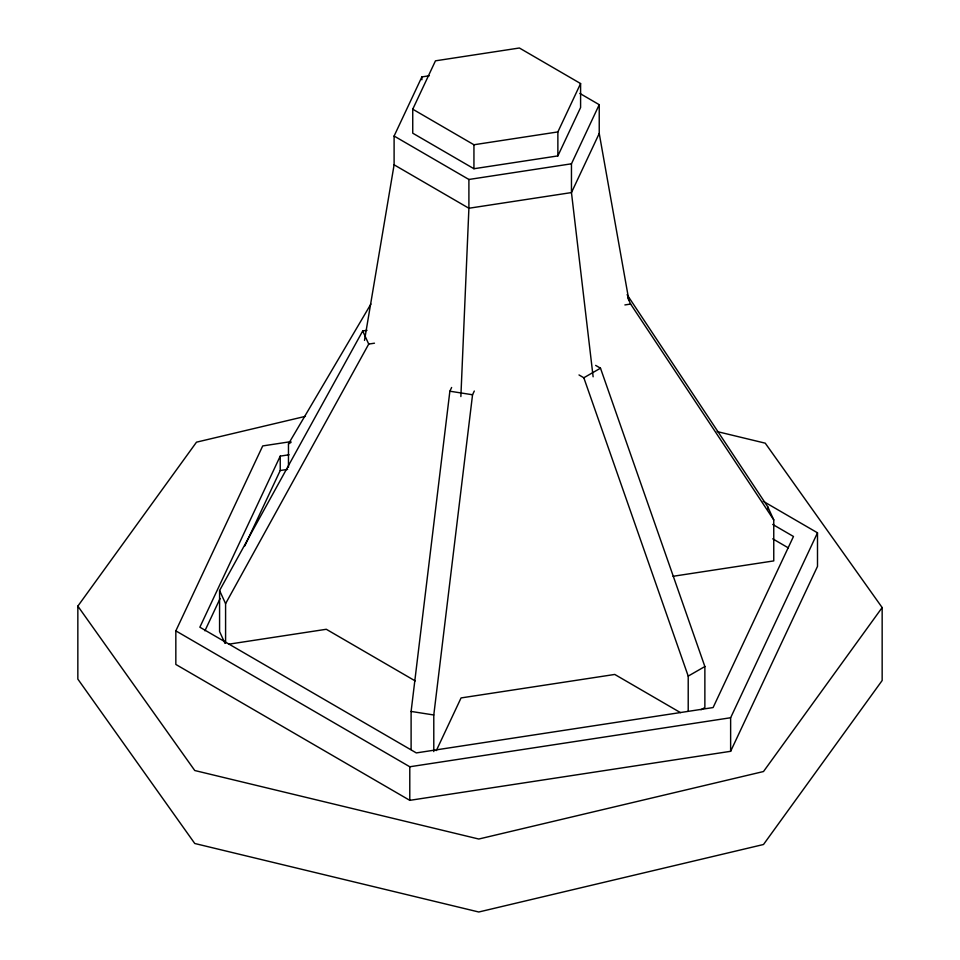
<?xml version="1.0" encoding="UTF-8"?>
<svg xmlns="http://www.w3.org/2000/svg" width="960" height="960" viewBox="0 0 960 960"><rect width="100%" height="100%" fill="white"/><g stroke="black" fill="none" stroke-linecap="round" stroke-linejoin="round"><path stroke-width="1.44" d="M460.872 396.552L468.9 208.248L468.9 179.472L394.104 136.032L421.884 76.908L429.204 75.792M411.108 749.508L411.108 711.432L449.868 391.212L451.62 387.48M433.788 751.596L433.788 714.984L472.548 394.764L474.3 391.032M364.5 340.404L394.104 164.808L394.104 136.032M412.74 109.2L435.468 60.828L519.396 48L580.596 83.556L580.596 107.532L557.868 155.904L473.94 168.732L412.74 133.188L412.74 109.2L473.94 144.756L557.868 131.928L580.596 83.556M763.212 501.276L817.5 532.812L817.5 566.388L730.632 751.308L409.788 800.34L175.836 664.44L175.836 630.864L262.716 445.932L290.808 441.648M289.092 454.764L280.236 456.12L199.86 627.192L416.304 752.916L713.1 707.556L793.476 536.484L772.74 524.436M204.924 630.804L220.116 598.476M244.8 545.94L280.236 470.508L280.236 456.12M593.124 376.8L571.464 192.576L571.464 163.8L599.232 104.688L579.888 93.444M599.232 104.688L599.232 133.464L571.464 192.576L468.9 208.248L394.104 164.808M436.32 750.588L461.064 697.932L614.76 674.448L680.472 712.62M730.632 751.308L730.632 717.744L817.5 532.812M224.988 643.356L219.576 631.56L219.576 590.544L362.712 330.96L367.02 330.3M225.588 643.2L225.588 603.66L368.724 344.076L374.472 343.2M288.468 467.328L288.468 443.904L370.908 304.032M717.168 431.58L765.24 443.172L882.156 607.56L882.156 680.52L763.5 844.5L478.776 912L194.76 843.492L77.844 679.104L77.844 606.132L196.5 442.164L305.448 416.34M882.156 607.56L763.5 771.528L478.776 839.028L194.76 770.52L77.844 606.132M288.468 443.904L291.024 442.428M579 374.952L583.824 377.76L600.492 368.196L704.868 666.54L704.868 707.544L701.028 709.752M688.212 711.252L688.212 676.104L704.868 666.54M468.9 179.472L571.464 163.8M624.888 304.932L630.624 304.056L773.76 519.888L773.76 560.904L673.044 576.288M280.236 470.508L287.616 469.38M228.552 644.22L326.304 629.28L415.2 680.916M175.836 630.864L409.788 766.764L730.632 717.744M449.868 391.212L472.548 394.764M411.108 711.432L433.788 714.984M595.656 365.388L600.492 368.196M772.74 538.824L788.292 547.86M627.096 294.684L767.748 506.784L773.76 519.888M627.624 297.492L630.624 304.056M362.712 330.96L368.724 344.076M219.576 590.544L225.588 603.66M583.824 377.76L688.212 676.104M599.232 133.464L628.872 300.192M767.748 506.784L767.748 509.712M557.868 131.928L557.868 155.904M473.94 144.756L473.94 168.732M421.884 76.908L421.884 79.788M409.788 766.764L409.788 800.34"/></g></svg>
